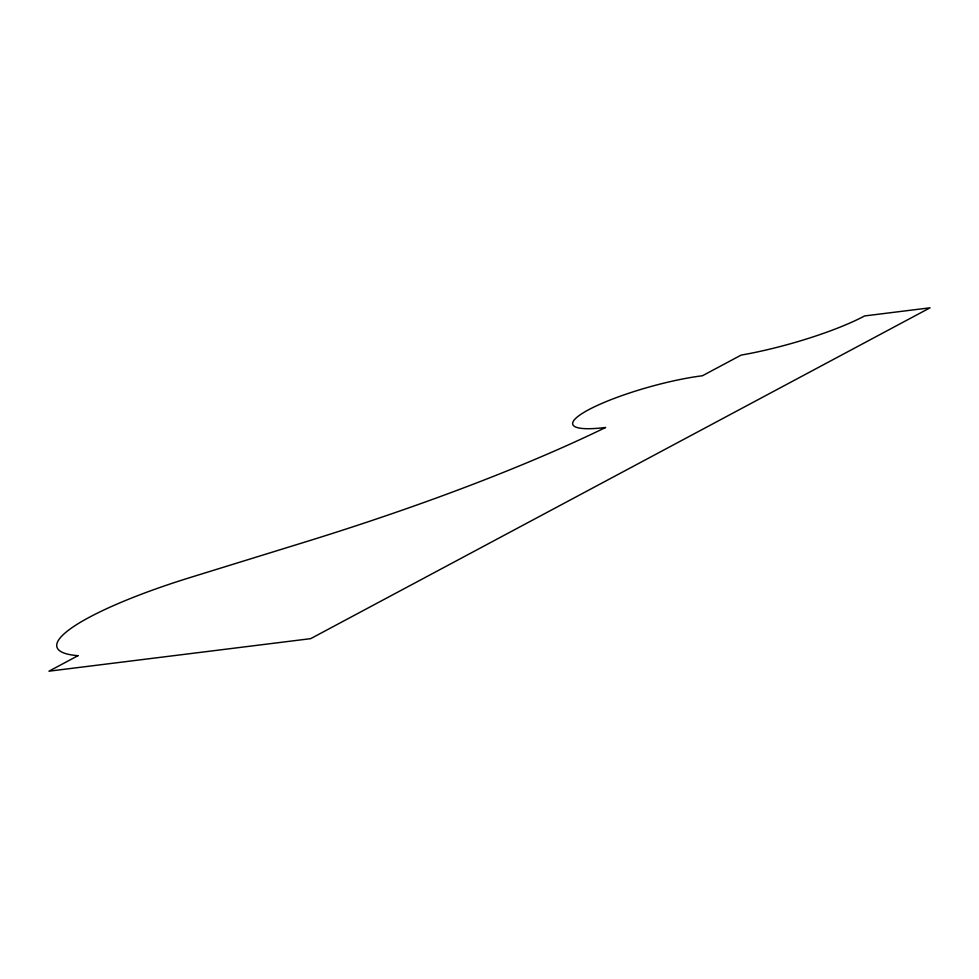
<?xml version="1.0" encoding="UTF-8"?>
<svg xmlns="http://www.w3.org/2000/svg" width="979" height="979" viewBox="0 0 979 979"><rect width="100%" height="100%" fill="white"/><g stroke="black" fill="none" stroke-linecap="round" stroke-linejoin="round"><path stroke-width="1.47" d="M77.99 655.685L48.95 671.19L310.649 638.663L930.05 307.81L864.628 315.936A103.174 18.797 -15.6 0 1 741.127 355.096L702.42 375.765A84.378 15.383 -15.6 0 0 588.599 409.748A84.378 15.383 -15.6 0 0 605.634 427.468A572.201 104.276 -15.6 0 1 305.093 542.023L190.207 577.512A172.757 31.487 -15.6 0 0 77.99 655.685"/></g></svg>
